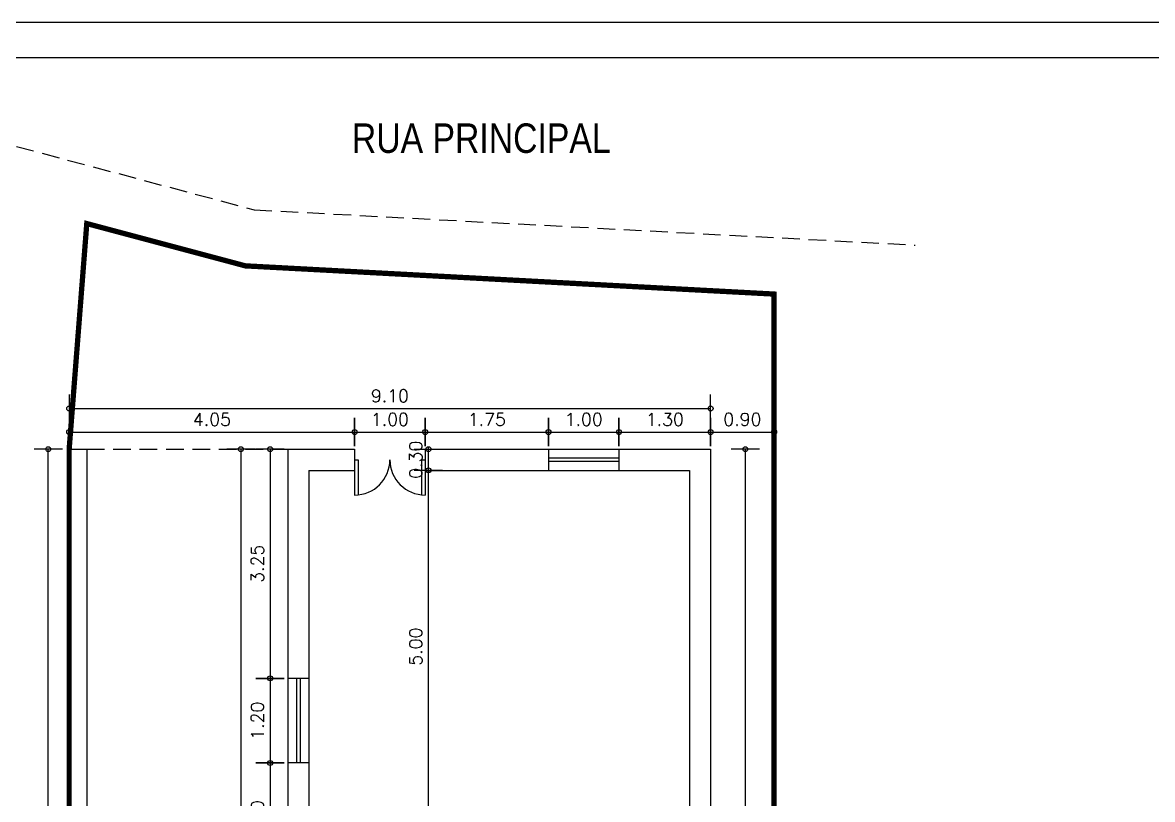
# Model space of a CAD drawing. Header units: inches. Extents: x 195 to 311, y -195 to -148.
# Drawn here: x 262.3 to 278.33, y -158.95 to -147.94 of the extents above; entities that cross this region are included whole.
import ezdxf

# ---------------------------------------------------------------- set-up
doc = ezdxf.new("R2010")
doc.units = ezdxf.units.IN
doc.header["$MEASUREMENT"] = 0
for name, pattern in [('ACAD_ISO04W100', [30.5, 24, -3, 0.5, -3]), ('DASHDOT', [25.4, 12.7, -6.35, 0, -6.35]), ('HIDDEN', [0.375, 0.25, -0.125])]:
    doc.linetypes.add(name, pattern=pattern)
doc.layers.get('0').update_dxf_attribs({"linetype": 'CONTINUOUS'})
doc.layers.get('DEFPOINTS').update_dxf_attribs({"linetype": 'CONTINUOUS'})
for name, color, linetype in [('cotas', 7, 'CONTINUOUS'), ('LEG', 7, 'CONTINUOUS'), ('LEGENDA', 7, 'CONTINUOUS'), ('LIMITE', 1, 'ACAD_ISO04W100'), ('paredes', 2, 'CONTINUOUS'), ('vão', 1, 'CONTINUOUS')]:
    doc.layers.add(name, color=color, linetype=linetype)
doc.styles.add('COMPARTIMENTOS', font='simplex.shx', dxfattribs={"height": 0.18})
doc.styles.add('ROMANS', font='romans.shx', dxfattribs={"height": 0.18})
doc.styles.add('textoleg', font='swissc.ttf')
doc.dimstyles.new('LIN-100', dxfattribs={"dimtxt": 0.19, "dimasz": 0.01, "dimexe": 0.18, "dimexo": 0, "dimgap": 0.09, "dimtad": 1, "dimtoh": 1, "dimzin": 0, "dimdsep": 46, "dimtxsty": 'ROMANS', "dimblk1": 'COTA', "dimblk2": 'COTA1', "dimsah": 1, "dimcen": 0.09, "dimse1": 1, "dimse2": 1, "dimclrd": 4, "dimclre": 4, "dimadec": 0, "dimazin": 0, "dimtfac": 1, "dimtix": 1, "dimtmove": 2, "dimatfit": 3, "dimldrblk": 'COTA', "dimfxl": 0, "dimtolj": 1, "dimtzin": 0, "dimarcsym": 0})

# ---------------------------------------------------------------- blocks, each defined once
blk = doc.blocks.new('A$C70504814')
at = {"layer": 'LEG'}
blk.add_line((-390.924, -47.565), (-448.924, -47.565), dxfattribs=at)
at = {"layer": 'LEG', "color": 5}
blk.add_line((-391.424, -48.065), (-446.424, -48.065), dxfattribs=at)
at = {"layer": 'LEG', "linetype": 'Continuous', "style": 'COMPARTIMENTOS'}
for tag, p in [('REQUERENTE', (-397.572, -87.031)), ('REQUERENTE', (-397.572, -87.419)), ('CONTEM', (-397.91, -88.862)), ('CONTEM', (-397.91, -89.227)), ('ESCALA', (-399.823, -90.3)), ('DATA', (-395.19, -90.311))]:
    blk.add_attdef(tag, p, '', height=0.25, dxfattribs=at)
at = {"layer": 'LEG', "color": 5, "style": 'COMPARTIMENTOS'}
blk.add_attdef('NUMERO', (-392.401, -89.257), '', height=0.3, dxfattribs=at)
blk = doc.blocks.new('COTA')
at = {"color": 4}
blk.add_line((0, -20.1), (0, 20.1), dxfattribs=at)
at = {"color": 2}
blk.add_circle((0, 0), 3.52, dxfattribs=at)
blk = doc.blocks.new('COTA1')
at = {"color": 4}
blk.add_line((0, -20.1), (0, 20.1), dxfattribs=at)
at = {"color": 2}
blk.add_circle((0, 0), 3.52, dxfattribs=at)
blk = doc.blocks.new('*D10')
at = {"layer": 'cotas', "color": 4, "lineweight": -2}
blk.add_line((262.968, -153.745), (266.998, -153.745), dxfattribs=at)
at = {"layer": 'DEFPOINTS', "color": 0}
for p in [(267.008, -153.745), (262.958, -153.988), (267.008, -153.988)]:
    blk.add_point(p, dxfattribs=at)
at = {"layer": 'cotas', "color": 4, "lineweight": -2, "xscale": 0.01, "yscale": 0.01, "zscale": 0.01, "rotation": 180}
blk.add_blockref('COTA', (262.958, -153.745), dxfattribs=at)
at = {"layer": 'cotas', "color": 4, "lineweight": -2, "xscale": 0.01, "yscale": 0.01, "zscale": 0.01}
blk.add_blockref('COTA1', (267.008, -153.745), dxfattribs=at)
at = {"layer": 'cotas', "color": 0, "insert": (264.983, -153.565), "char_height": 0.18, "attachment_point": 5, "style": 'ROMANS'}
blk.add_mtext('\\A1;4.05', dxfattribs=at)
blk = doc.blocks.new('*D11')
at = {"layer": 'cotas', "color": 4, "lineweight": -2}
blk.add_line((267.018, -153.745), (267.998, -153.745), dxfattribs=at)
at = {"layer": 'DEFPOINTS', "color": 0}
for p in [(268.008, -153.745), (267.008, -153.988), (268.008, -153.988)]:
    blk.add_point(p, dxfattribs=at)
at = {"layer": 'cotas', "color": 4, "lineweight": -2, "xscale": 0.01, "yscale": 0.01, "zscale": 0.01, "rotation": 180}
blk.add_blockref('COTA', (267.008, -153.745), dxfattribs=at)
at = {"layer": 'cotas', "color": 4, "lineweight": -2, "xscale": 0.01, "yscale": 0.01, "zscale": 0.01}
blk.add_blockref('COTA1', (268.008, -153.745), dxfattribs=at)
at = {"layer": 'cotas', "color": 0, "insert": (267.508, -153.565), "char_height": 0.18, "attachment_point": 5, "style": 'ROMANS'}
blk.add_mtext('\\A1;1.00', dxfattribs=at)
blk = doc.blocks.new('*D12')
at = {"layer": 'cotas', "color": 4, "lineweight": -2}
blk.add_line((268.018, -153.745), (269.748, -153.745), dxfattribs=at)
at = {"layer": 'DEFPOINTS', "color": 0}
for p in [(269.758, -153.745), (268.008, -153.988), (269.758, -153.988)]:
    blk.add_point(p, dxfattribs=at)
at = {"layer": 'cotas', "color": 4, "lineweight": -2, "xscale": 0.01, "yscale": 0.01, "zscale": 0.01, "rotation": 180}
blk.add_blockref('COTA', (268.008, -153.745), dxfattribs=at)
at = {"layer": 'cotas', "color": 4, "lineweight": -2, "xscale": 0.01, "yscale": 0.01, "zscale": 0.01}
blk.add_blockref('COTA1', (269.758, -153.745), dxfattribs=at)
at = {"layer": 'cotas', "color": 0, "insert": (268.883, -153.565), "char_height": 0.18, "attachment_point": 5, "style": 'ROMANS'}
blk.add_mtext('\\A1;1.75', dxfattribs=at)
blk = doc.blocks.new('*D13')
at = {"layer": 'cotas', "color": 4, "lineweight": -2}
blk.add_line((269.768, -153.745), (270.748, -153.745), dxfattribs=at)
at = {"layer": 'DEFPOINTS', "color": 0}
for p in [(270.758, -153.745), (269.758, -153.988), (270.758, -153.988)]:
    blk.add_point(p, dxfattribs=at)
at = {"layer": 'cotas', "color": 4, "lineweight": -2, "xscale": 0.01, "yscale": 0.01, "zscale": 0.01, "rotation": 180}
blk.add_blockref('COTA', (269.758, -153.745), dxfattribs=at)
at = {"layer": 'cotas', "color": 4, "lineweight": -2, "xscale": 0.01, "yscale": 0.01, "zscale": 0.01}
blk.add_blockref('COTA1', (270.758, -153.745), dxfattribs=at)
at = {"layer": 'cotas', "color": 0, "insert": (270.258, -153.565), "char_height": 0.18, "attachment_point": 5, "style": 'ROMANS'}
blk.add_mtext('\\A1;1.00', dxfattribs=at)
blk = doc.blocks.new('*D14')
at = {"layer": 'cotas', "color": 4, "lineweight": -2}
blk.add_line((270.768, -153.745), (272.048, -153.745), dxfattribs=at)
at = {"layer": 'DEFPOINTS', "color": 0}
for p in [(272.058, -153.745), (270.758, -153.988), (272.058, -153.988)]:
    blk.add_point(p, dxfattribs=at)
at = {"layer": 'cotas', "color": 4, "lineweight": -2, "xscale": 0.01, "yscale": 0.01, "zscale": 0.01, "rotation": 180}
blk.add_blockref('COTA', (270.758, -153.745), dxfattribs=at)
at = {"layer": 'cotas', "color": 4, "lineweight": -2, "xscale": 0.01, "yscale": 0.01, "zscale": 0.01}
blk.add_blockref('COTA1', (272.058, -153.745), dxfattribs=at)
at = {"layer": 'cotas', "color": 0, "insert": (271.408, -153.565), "char_height": 0.18, "attachment_point": 5, "style": 'ROMANS'}
blk.add_mtext('\\A1;1.30', dxfattribs=at)
blk = doc.blocks.new('*D15')
at = {"layer": 'cotas', "color": 4, "lineweight": -2}
blk.add_line((272.55, -153.998), (272.55, -168.228), dxfattribs=at)
at = {"layer": 'DEFPOINTS', "color": 0}
for p in [(272.058, -153.988), (272.058, -168.238), (272.55, -168.238)]:
    blk.add_point(p, dxfattribs=at)
at = {"layer": 'cotas', "color": 4, "lineweight": -2, "xscale": 0.01, "yscale": 0.01, "zscale": 0.01}
for name, p, rotation in [('COTA', (272.55, -153.988), 90), ('COTA1', (272.55, -168.238), 270)]:
    blk.add_blockref(name, p, dxfattribs=dict(at, rotation=rotation))
at = {"layer": 'cotas', "color": 0, "insert": (272.37, -161.113), "char_height": 0.18, "attachment_point": 5, "rotation": 90, "style": 'ROMANS'}
blk.add_mtext('\\A1;14.25', dxfattribs=at)
blk = doc.blocks.new('*D21')
at = {"layer": 'cotas', "color": 4, "lineweight": -2}
blk.add_line((262.662, -168.228), (262.662, -153.998), dxfattribs=at)
at = {"layer": 'DEFPOINTS', "color": 0}
for p in [(262.662, -153.988), (262.958, -153.988), (262.958, -168.238)]:
    blk.add_point(p, dxfattribs=at)
at = {"layer": 'cotas', "color": 4, "lineweight": -2, "xscale": 0.01, "yscale": 0.01, "zscale": 0.01}
for name, p, rotation in [('COTA1', (262.662, -153.988), 90), ('COTA', (262.662, -168.238), 270)]:
    blk.add_blockref(name, p, dxfattribs=dict(at, rotation=rotation))
at = {"layer": 'cotas', "color": 0, "insert": (262.482, -161.113), "char_height": 0.18, "attachment_point": 5, "rotation": 90, "style": 'ROMANS'}
blk.add_mtext('\\A1;14.25', dxfattribs=at)
blk = doc.blocks.new('*D22')
at = {"layer": 'cotas', "color": 4, "lineweight": -2}
blk.add_line((262.968, -153.411), (272.048, -153.411), dxfattribs=at)
at = {"layer": 'DEFPOINTS', "color": 0}
for p in [(272.058, -153.411), (262.958, -153.988), (272.058, -153.988)]:
    blk.add_point(p, dxfattribs=at)
at = {"layer": 'cotas', "color": 4, "lineweight": -2, "xscale": 0.01, "yscale": 0.01, "zscale": 0.01, "rotation": 180}
blk.add_blockref('COTA', (262.958, -153.411), dxfattribs=at)
at = {"layer": 'cotas', "color": 4, "lineweight": -2, "xscale": 0.01, "yscale": 0.01, "zscale": 0.01}
blk.add_blockref('COTA1', (272.058, -153.411), dxfattribs=at)
at = {"layer": 'cotas', "color": 0, "insert": (267.508, -153.231), "char_height": 0.18, "attachment_point": 5, "style": 'ROMANS'}
blk.add_mtext('\\A1;9.10', dxfattribs=at)
blk = doc.blocks.new('*D35')
at = {"layer": 'cotas', "color": 4, "lineweight": -2}
blk.add_line((268.054, -159.278), (268.054, -154.298), dxfattribs=at)
at = {"layer": 'DEFPOINTS', "color": 0}
for p in [(268.054, -154.288), (268.883, -154.288), (270.008, -159.288)]:
    blk.add_point(p, dxfattribs=at)
at = {"layer": 'cotas', "color": 4, "lineweight": -2, "xscale": 0.01, "yscale": 0.01, "zscale": 0.01}
for name, p, rotation in [('COTA1', (268.054, -154.288), 90), ('COTA', (268.054, -159.288), 270)]:
    blk.add_blockref(name, p, dxfattribs=dict(at, rotation=rotation))
at = {"layer": 'cotas', "color": 0, "insert": (267.874, -156.788), "char_height": 0.18, "attachment_point": 5, "rotation": 90, "style": 'ROMANS'}
blk.add_mtext('\\A1;5.00', dxfattribs=at)
blk = doc.blocks.new('*D36')
at = {"layer": 'cotas', "color": 4, "lineweight": -2}
for p, q in [((268.054, -153.978), (268.054, -153.968)), ((268.054, -154.288), (268.054, -153.988)), ((268.054, -154.298), (268.054, -154.308))]:
    blk.add_line(p, q, dxfattribs=at)
at = {"layer": 'DEFPOINTS', "color": 0}
for p in [(268.054, -153.988), (268.883, -153.988), (268.883, -154.288)]:
    blk.add_point(p, dxfattribs=at)
at = {"layer": 'cotas', "color": 4, "lineweight": -2, "xscale": 0.01, "yscale": 0.01, "zscale": 0.01}
for name, p, rotation in [('COTA1', (268.054, -153.988), 270), ('COTA', (268.054, -154.288), 90)]:
    blk.add_blockref(name, p, dxfattribs=dict(at, rotation=rotation))
at = {"layer": 'cotas', "color": 0, "insert": (267.874, -154.138), "char_height": 0.18, "attachment_point": 5, "rotation": 90, "style": 'ROMANS'}
blk.add_mtext('\\A1;0.30', dxfattribs=at)
blk = doc.blocks.new('*D37')
at = {"layer": 'cotas', "color": 4, "lineweight": -2}
blk.add_line((265.808, -153.998), (265.808, -157.228), dxfattribs=at)
at = {"layer": 'DEFPOINTS', "color": 0}
for p in [(266.058, -153.988), (265.808, -157.238), (266.058, -157.238)]:
    blk.add_point(p, dxfattribs=at)
at = {"layer": 'cotas', "color": 4, "lineweight": -2, "xscale": 0.01, "yscale": 0.01, "zscale": 0.01}
for name, p, rotation in [('COTA', (265.808, -153.988), 90), ('COTA1', (265.808, -157.238), 270)]:
    blk.add_blockref(name, p, dxfattribs=dict(at, rotation=rotation))
at = {"layer": 'cotas', "color": 0, "insert": (265.628, -155.613), "char_height": 0.18, "attachment_point": 5, "rotation": 90, "style": 'ROMANS'}
blk.add_mtext('\\A1;3.25', dxfattribs=at)
blk = doc.blocks.new('*D38')
at = {"layer": 'cotas', "color": 4, "lineweight": -2}
blk.add_line((265.808, -157.248), (265.808, -158.428), dxfattribs=at)
at = {"layer": 'DEFPOINTS', "color": 0}
for p in [(266.058, -157.238), (265.808, -158.438), (266.058, -158.438)]:
    blk.add_point(p, dxfattribs=at)
at = {"layer": 'cotas', "color": 4, "lineweight": -2, "xscale": 0.01, "yscale": 0.01, "zscale": 0.01}
for name, p, rotation in [('COTA', (265.808, -157.238), 90), ('COTA1', (265.808, -158.438), 270)]:
    blk.add_blockref(name, p, dxfattribs=dict(at, rotation=rotation))
at = {"layer": 'cotas', "color": 0, "insert": (265.628, -157.838), "char_height": 0.18, "attachment_point": 5, "rotation": 90, "style": 'ROMANS'}
blk.add_mtext('\\A1;1.20', dxfattribs=at)
blk = doc.blocks.new('*D39')
at = {"layer": 'cotas', "color": 4, "lineweight": -2}
blk.add_line((265.808, -158.448), (265.808, -160.028), dxfattribs=at)
at = {"layer": 'DEFPOINTS', "color": 0}
for p in [(266.058, -158.438), (265.808, -160.038), (266.058, -160.038)]:
    blk.add_point(p, dxfattribs=at)
at = {"layer": 'cotas', "color": 4, "lineweight": -2, "xscale": 0.01, "yscale": 0.01, "zscale": 0.01}
for name, p, rotation in [('COTA', (265.808, -158.438), 90), ('COTA1', (265.808, -160.038), 270)]:
    blk.add_blockref(name, p, dxfattribs=dict(at, rotation=rotation))
at = {"layer": 'cotas', "color": 0, "insert": (265.628, -159.238), "char_height": 0.18, "attachment_point": 5, "rotation": 90, "style": 'ROMANS'}
blk.add_mtext('\\A1;1.60', dxfattribs=at)
blk = doc.blocks.new('*D59')
at = {"layer": 'cotas', "color": 4, "lineweight": -2}
blk.add_line((265.395, -153.998), (265.395, -165.078), dxfattribs=at)
at = {"layer": 'DEFPOINTS', "color": 0}
for p in [(266.058, -153.988), (265.395, -165.088), (266.058, -165.088)]:
    blk.add_point(p, dxfattribs=at)
at = {"layer": 'cotas', "color": 4, "lineweight": -2, "xscale": 0.01, "yscale": 0.01, "zscale": 0.01}
for name, p, rotation in [('COTA', (265.395, -153.988), 90), ('COTA1', (265.395, -165.088), 270)]:
    blk.add_blockref(name, p, dxfattribs=dict(at, rotation=rotation))
at = {"layer": 'cotas', "color": 0, "insert": (265.215, -159.538), "char_height": 0.18, "attachment_point": 5, "rotation": 90, "style": 'ROMANS'}
blk.add_mtext('\\A1;11.10', dxfattribs=at)
blk = doc.blocks.new('*D99')
at = {"layer": 'cotas', "color": 4, "lineweight": -2}
blk.add_line((272.068, -153.745), (272.948, -153.745), dxfattribs=at)
at = {"layer": 'DEFPOINTS', "color": 0}
for p in [(272.058, -153.745), (272.958, -153.745), (272.958, -153.745)]:
    blk.add_point(p, dxfattribs=at)
at = {"layer": 'cotas', "color": 4, "lineweight": -2, "xscale": 0.01, "yscale": 0.01, "zscale": 0.01, "rotation": 180}
blk.add_blockref('COTA', (272.058, -153.745), dxfattribs=at)
at = {"layer": 'cotas', "color": 4, "lineweight": -2, "xscale": 0.01, "yscale": 0.01, "zscale": 0.01}
blk.add_blockref('COTA1', (272.958, -153.745), dxfattribs=at)
at = {"layer": 'cotas', "color": 0, "insert": (272.508, -153.565), "char_height": 0.18, "attachment_point": 5, "style": 'ROMANS'}
blk.add_mtext('\\A1;0.90', dxfattribs=at)

msp = doc.modelspace()

# ---------------------------------------------------------------- linework, layer by layer
at = {"layer": 'LIMITE', "linetype": 'DASHDOT', "ltscale": 0.1, "const_width": 0.075}
msp.add_lwpolyline([(271.872, -176.351), (262.958, -169.968), (262.958, -165.988), (262.958, -153.988), (263.208, -150.788), (265.458, -151.388), (272.958, -151.788), (272.958, -165.988), (293.359, -185.746), (291.435, -192.455), (290.87, -194.751)], close=True, dxfattribs=at)
at = {"layer": 'paredes'}
for p, q in [((262.958, -153.988), (262.958, -168.238)), ((262.958, -153.988), (263.208, -153.988)), ((263.208, -153.988), (263.208, -168.238)), ((266.058, -153.988), (266.058, -157.238)), ((266.058, -153.988), (267.008, -153.988)), ((267.008, -153.988), (267.008, -154.288)), ((268.008, -153.988), (268.008, -154.288)), ((268.008, -153.988), (269.758, -153.988)), ((269.758, -153.988), (269.758, -154.288)), ((270.758, -153.988), (270.758, -154.288)), ((270.758, -153.988), (272.058, -153.988)), ((272.058, -153.988), (272.058, -168.238)), ((266.358, -154.288), (266.358, -157.238)), ((266.358, -154.288), (267.008, -154.288)), ((268.008, -154.288), (269.758, -154.288)), ((270.758, -154.288), (271.758, -154.288)), ((271.758, -154.288), (271.758, -164.788)), ((266.358, -157.238), (266.058, -157.238)), ((266.058, -158.438), (266.058, -160.038)), ((266.358, -158.438), (266.058, -158.438)), ((266.358, -158.438), (266.358, -160.038))]:
    msp.add_line(p, q, dxfattribs=at)
at = {"layer": 'vão', "linetype": 'HIDDEN'}
msp.add_line((263.208, -153.988), (266.058, -153.988), dxfattribs=at)
at = {"layer": 'vão'}
for p, q in [((269.758, -153.988), (270.758, -153.988)), ((267.008, -154.138), (267.008, -154.638)), ((267.008, -154.138), (267.058, -154.138)), ((267.058, -154.138), (267.058, -154.635)), ((267.958, -154.138), (267.958, -154.635)), ((267.958, -154.138), (268.008, -154.138)), ((268.008, -154.138), (268.008, -154.638)), ((270.758, -154.113), (269.758, -154.113)), ((270.758, -154.163), (269.758, -154.163)), ((269.758, -154.288), (270.758, -154.288)), ((266.058, -157.238), (266.058, -158.438)), ((266.183, -157.238), (266.183, -158.438)), ((266.233, -157.238), (266.233, -158.438)), ((266.358, -157.238), (266.358, -158.438))]:
    msp.add_line(p, q, dxfattribs=at)
at = {"layer": 'vão', "linetype": 'HIDDEN'}
msp.add_lwpolyline([(257.501, -148.438), (265.584, -150.593), (274.958, -151.093)], dxfattribs=at)
at = {"layer": 'vão'}
for centre, start, end in [((267.008, -154.138), 270, 0), ((268.008, -154.138), 180, 270)]:
    msp.add_arc(centre, 0.5, start, end, dxfattribs=at)

# ---------------------------------------------------------------- block references
at = {"layer": 'cotas'}
msp.add_blockref('A$C70504814', (701.505, -100.373), dxfattribs=at)

# ---------------------------------------------------------------- texts
at = {"layer": 'LEGENDA', "linetype": 'Continuous', "style": 'textoleg'}
msp.add_text('RUA PRINCIPAL', height=0.418, dxfattribs=at).set_placement((266.969, -149.786))

# ---------------------------------------------------------------- dimensions: what is measured, and where the dimension line sits
at = {"layer": 'cotas'}
for p1, p2, distance, picture, middle in [((262.958, -153.988), (272.058, -153.988), 0.577, '*D22', (267.508, -153.231)), ((262.958, -153.988), (267.008, -153.988), 0.243, '*D10', (264.983, -153.565)), ((272.058, -153.745), (272.958, -153.745), 0, '*D99', (272.508, -153.565)), ((262.958, -168.238), (262.958, -153.988), 0.296, '*D21', (262.482, -161.113)), ((266.058, -153.988), (266.058, -165.088), -0.663, '*D59', (265.215, -159.538)), ((266.058, -153.988), (266.058, -157.238), -0.25, '*D37', (265.628, -155.613)), ((272.058, -153.988), (272.058, -168.238), 0.492, '*D15', (272.37, -161.113))]:
    dim = msp.add_aligned_dim(p1=p1, p2=p2, distance=distance, dimstyle='LIN-100', dxfattribs=at)
    dim.commit()
    dim.dimension.update_dxf_attribs({"geometry": picture, "text_midpoint": middle})
for base, p1, p2, angle, picture, middle in [((268.008, -153.745), (267.008, -153.988), (268.008, -153.988), 180, '*D11', (267.508, -153.565)), ((269.758, -153.745), (268.008, -153.988), (269.758, -153.988), 180, '*D12', (268.883, -153.565)), ((270.758, -153.745), (269.758, -153.988), (270.758, -153.988), 180, '*D13', (270.258, -153.565)), ((272.058, -153.745), (270.758, -153.988), (272.058, -153.988), 180, '*D14', (271.408, -153.565)), ((268.054, -153.988), (268.883, -154.288), (268.883, -153.988), 270, '*D36', (267.874, -154.138)), ((268.054, -154.288), (270.008, -159.288), (268.883, -154.288), 270, '*D35', (267.874, -156.788)), ((265.808, -158.438), (266.058, -157.238), (266.058, -158.438), 90, '*D38', (265.628, -157.838)), ((265.808, -160.038), (266.058, -158.438), (266.058, -160.038), 90, '*D39', (265.628, -159.238))]:
    dim = msp.add_linear_dim(base=base, p1=p1, p2=p2, angle=angle, dimstyle='LIN-100', dxfattribs=at)
    dim.commit()
    dim.dimension.update_dxf_attribs({"geometry": picture, "text_midpoint": middle})

doc.saveas('drawing.dxf')
